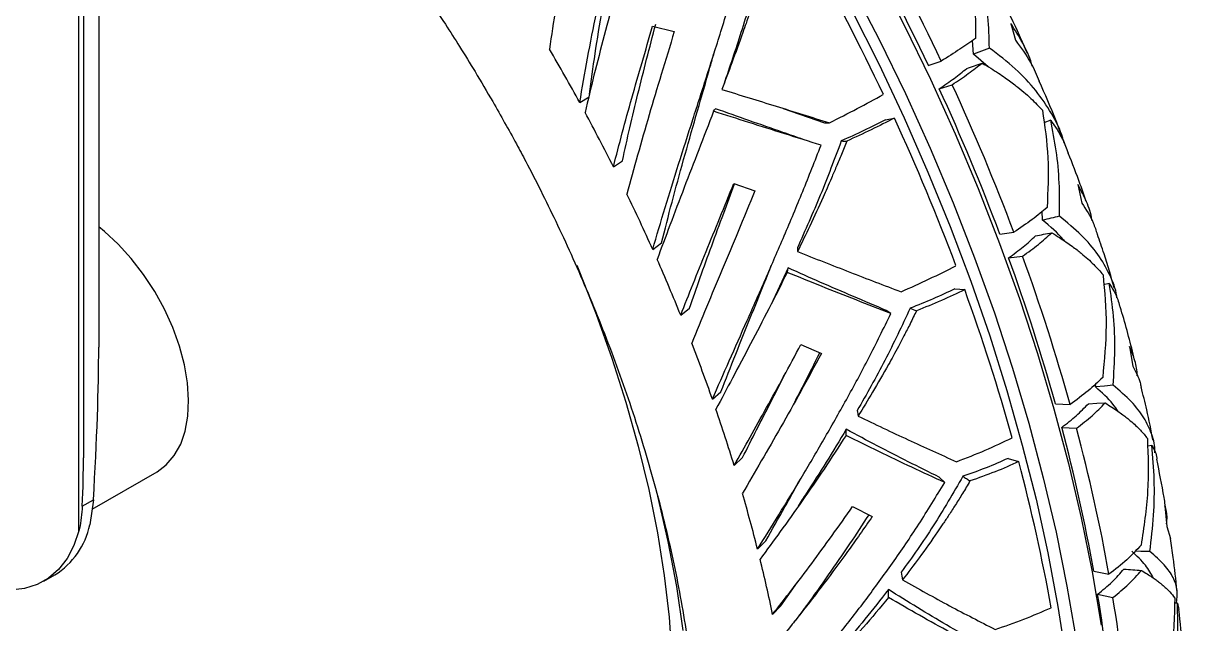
# Model space of a CAD drawing. Header units: millimetres. Extents: x 0 to 597, y 0 to 420.
# Drawn here: x 216.45 to 226.58, y 82.13 to 87.38 of the extents above; entities that cross this region are included whole.
import ezdxf

# ---------------------------------------------------------------- set-up
doc = ezdxf.new("R2010")
doc.units = ezdxf.units.MM

msp = doc.modelspace()

# ---------------------------------------------------------------- linework, layer by layer
at = {"color": 8, "linetype": 'Continuous', "lineweight": 25}
msp.add_line((216.939, 82.941), (216.939, 93.849), dxfattribs=at)
at = {"color": 7, "linetype": 'Continuous', "lineweight": 25}
for p, q in [((217.112, 92.356), (217.112, 84.547)), ((216.978, 91.39), (216.978, 83.58)), ((221.95, 87.349), (222.139, 87.302)), ((225.079, 87.372), (225.119, 87.226)), ((224.753, 87.105), (224.744, 87.224)), ((224.892, 87.158), (224.753, 87.105)), ((224.358, 87.006), (224.471, 87.044)), ((224.882, 86.994), (224.753, 87.105)), ((224.453, 86.803), (224.567, 86.838)), ((221.314, 86.681), (221.395, 86.731)), ((223.091, 86.631), (223.452, 86.506)), ((223.452, 86.506), (223.494, 86.505)), ((223.983, 86.532), (224.061, 86.546)), ((225.427, 86.527), (225.367, 86.505)), ((223.32, 86.341), (223.265, 86.359)), ((221.608, 86.122), (221.687, 86.174)), ((222.659, 85.976), (222.844, 85.912)), ((225.665, 85.965), (225.699, 85.804)), ((225.355, 85.654), (225.353, 85.732)), ((224.983, 85.532), (225.104, 85.549)), ((221.951, 85.4), (222.028, 85.456)), ((225.059, 85.326), (225.181, 85.34)), ((223.134, 85.237), (223.021, 84.994)), ((225.939, 85.102), (225.889, 85.09)), ((223.021, 84.995), (222.999, 84.949)), ((224.589, 85.055), (224.676, 85.048)), ((222.195, 84.825), (222.271, 84.885)), ((224.031, 84.839), (223.99, 84.866)), ((223.245, 84.568), (223.424, 84.491)), ((226.116, 84.552), (226.143, 84.379)), ((225.819, 84.198), (225.82, 84.225)), ((222.472, 84.091), (222.546, 84.156)), ((225.468, 84.05), (225.596, 84.045)), ((225.523, 83.845), (225.652, 83.837)), ((226.311, 83.688), (226.272, 83.682)), ((222.662, 83.513), (222.735, 83.581)), ((225.054, 83.574), (225.147, 83.546)), ((217.053, 83.13), (217.621, 83.458)), ((224.501, 83.364), (224.454, 83.41)), ((216.968, 83.156), (217.065, 83.212)), ((217.065, 83.212), (217.033, 82.995)), ((226.424, 83.16), (226.441, 82.978)), ((223.697, 83.155), (223.868, 83.066)), ((226.441, 82.978), (226.473, 82.874)), ((222.866, 82.782), (222.938, 82.854)), ((216.633, 82.502), (216.727, 82.557)), ((225.803, 82.588), (225.936, 82.562)), ((223.069, 82.287), (223.216, 82.493)), ((225.837, 82.388), (225.971, 82.359)), ((222.998, 82.212), (223.069, 82.287)), ((226.534, 82.311), (226.508, 82.309)), ((226.534, 82.311), (226.545, 82.254))]:
    msp.add_line(p, q, dxfattribs=at)
at = {"color": 7, "linetype": 'Continuous', "lineweight": 25, "flags": 128}
for points in [[(223.907, 87.825), (224.148, 87.358), (224.377, 86.886), (224.592, 86.41), (224.793, 85.931), (224.981, 85.451), (225.153, 84.97), (225.311, 84.489), (225.454, 84.008), (225.581, 83.53), (225.692, 83.055), (225.788, 82.584), (225.867, 82.117)], [(223.688, 87.699), (223.93, 87.232), (224.158, 86.76), (224.373, 86.284), (224.575, 85.805), (224.762, 85.325), (224.935, 84.844), (225.093, 84.362), (225.235, 83.882), (225.362, 83.404), (225.474, 82.929), (225.569, 82.458), (225.648, 81.991)], [(223.69, 87.485), (223.925, 87.019), (224.146, 86.549), (224.355, 86.075), (224.549, 85.599), (224.729, 85.122), (224.894, 84.644), (225.044, 84.167), (225.179, 83.691), (225.299, 83.218), (225.402, 82.748), (225.49, 82.282), (225.561, 81.821)], [(222.483, 86.606), (222.49, 86.617), (222.498, 86.628)], [(217.621, 83.458), (217.702, 83.518), (217.772, 83.599), (217.828, 83.697), (217.867, 83.812), (217.891, 83.942), (217.897, 84.083), (217.887, 84.234), (217.86, 84.392), (217.817, 84.553), (217.759, 84.716), (217.686, 84.876), (217.601, 85.032), (217.503, 85.181), (217.396, 85.319), (217.281, 85.445), (217.161, 85.556), (217.112, 85.596)], [(221.287, 85.261), (221.305, 85.218), (221.457, 84.834), (221.595, 84.449), (221.717, 84.064), (221.824, 83.681), (221.916, 83.301), (221.991, 82.924), (222.05, 82.552), (222.093, 82.187), (222.119, 81.829)], [(223.126, 85.199), (223.13, 85.218), (223.134, 85.237)], [(224.199, 84.885), (224.227, 84.874), (224.255, 84.864)], [(216.939, 82.941), (216.895, 82.812), (216.836, 82.699), (216.761, 82.604), (216.674, 82.528), (216.573, 82.473), (216.462, 82.438), (216.341, 82.424), (216.213, 82.433), (216.078, 82.463), (215.94, 82.514), (215.8, 82.585), (215.659, 82.676), (215.521, 82.784), (215.387, 82.91), (215.258, 83.05), (215.137, 83.202), (215.026, 83.366), (214.926, 83.537), (214.838, 83.715), (214.764, 83.895), (214.704, 84.077), (214.66, 84.256)], [(225.973, 84.213), (225.896, 84.206), (225.819, 84.198)], [(225.756, 84.051), (225.829, 84.055), (225.903, 84.059)], [(223.639, 83.775), (223.64, 83.801), (223.641, 83.828)], [(221.989, 83.26), (221.993, 83.243), (222.083, 82.847), (222.157, 82.456), (222.214, 82.07)], [(226.293, 82.76), (226.214, 82.762), (226.164, 82.763)], [(224.121, 82.579), (224.127, 82.546), (224.133, 82.513)], [(224.011, 82.36), (224.01, 82.394), (224.009, 82.429)]]:
    msp.add_lwpolyline(points, dxfattribs=at)
at = {"color": 7, "linetype": 'Continuous', "lineweight": 25}
for centre, radius, start, end in [((206.265, 78.437), 20.02, 25.3418, 29.3385), ((206.115, 78.351), 20.31, 25.3419, 29.3381), ((205.61, 78.059), 20.31, 25.3419, 29.3381), ((205.671, 78.098), 17.843, 28.7532, 30.4756), ((206.876, 78.7), 19.473, 20.5909, 24.7011), ((207.005, 78.778), 19.205, 20.5917, 24.7002), ((205.749, 78.141), 17.753, 26.712, 28.4401), ((206.37, 78.409), 19.473, 20.5909, 24.7011), ((206.02, 78.275), 17.451, 24.0961, 25.8438), ((206.388, 78.438), 17.049, 22.0011, 23.7769), ((208.411, 79.292), 17.708, 15.5867, 19.9243), ((208.291, 79.218), 17.966, 15.587, 19.9237), ((207.785, 78.926), 17.966, 15.587, 19.9237), ((207.006, 78.681), 16.385, 19.2801, 21.1038), ((207.607, 78.889), 15.749, 17.0753, 18.9478), ((210.334, 79.811), 15.717, 10.1781, 14.8747), ((210.244, 79.745), 15.943, 10.1782, 14.8747), ((209.739, 79.453), 15.943, 10.1782, 14.8747), ((208.479, 79.148), 14.839, 14.1751, 16.1223), ((216.371, 83.132), 0.677, 301.7997, 348.3114), ((209.281, 79.348), 14.013, 11.7917, 13.8153), ((212.582, 80.194), 13.435, 4.184, 9.3981), ((212.526, 80.134), 13.627, 4.1837, 9.3983)]:
    msp.add_arc(centre, radius, start, end, dxfattribs=at)
for major_axis, start_param in [((0.197, 2.627), 4.947452), ((0.099, 1.314), 5.143096)]:
    msp.add_ellipse((216.845, 82.613), major_axis=major_axis, ratio=0.068346, start_param=start_param, end_param=5.544355, dxfattribs=at)
for points, knots in [([(217.112, 90.682), (217.169, 90.639), (217.315, 90.531), (217.547, 90.341), (217.809, 90.117), (218.068, 89.879), (218.324, 89.629), (218.577, 89.368), (218.826, 89.096), (219.069, 88.815), (219.306, 88.526), (219.535, 88.232), (219.752, 87.936), (219.954, 87.647), (220.123, 87.393), (220.269, 87.164), (220.408, 86.939), (220.502, 86.778), (220.553, 86.69)], [0, 0, 0, 0, 0.04561, 0.114877, 0.184231, 0.253649, 0.323098, 0.392531, 0.461888, 0.531076, 0.599941, 0.668207, 0.735287, 0.799666, 0.858205, 0.899688, 0.94565, 1, 1, 1, 1]), ([(221.314, 86.681), (221.335, 86.81), (221.379, 87.068), (221.459, 87.47), (221.546, 87.876), (221.638, 88.286), (221.734, 88.701), (221.797, 88.976), (221.828, 89.116)], [0, 0, 0, 0, 0.166042, 0.333058, 0.499182, 0.663302, 0.828995, 1, 1, 1, 1]), ([(221.398, 86.754), (221.414, 86.871), (221.446, 87.115), (221.51, 87.497), (221.581, 87.89), (221.658, 88.286), (221.724, 88.617), (221.762, 88.814), (221.775, 88.88)], [0, 0, 0, 0, 0.1730871, 0.3583856, 0.5425258, 0.7242124, 0.9074097, 1, 1, 1, 1]), ([(221.322, 88.634), (221.295, 88.504), (221.242, 88.251), (221.168, 87.875), (221.102, 87.507), (221.066, 87.267), (221.049, 87.148)], [0, 0, 0, 0, 0.255314, 0.500297, 0.750159, 1, 1, 1, 1]), ([(224.694, 88.031), (224.719, 87.906), (224.77, 87.655), (224.77, 87.379), (224.77, 87.241)], [0, 0, 0, 0, 0.4995757, 1, 1, 1, 1]), ([(221.721, 87.968), (221.687, 87.85), (221.621, 87.614), (221.526, 87.264), (221.437, 86.923), (221.385, 86.703), (221.36, 86.596)], [0, 0, 0, 0, 0.250641, 0.500171, 0.755311, 1, 1, 1, 1]), ([(224.892, 87.158), (224.889, 87.251), (224.883, 87.433), (224.846, 87.692), (224.804, 87.854), (224.783, 87.934)], [0, 0, 0, 0, 0.3393795, 0.6723324, 1, 1, 1, 1]), ([(221.951, 85.4), (221.986, 85.52), (222.057, 85.762), (222.176, 86.143), (222.3, 86.532), (222.428, 86.928), (222.557, 87.333), (222.64, 87.605), (222.682, 87.744)], [0, 0, 0, 0, 0.166042, 0.333057, 0.499185, 0.663303, 0.828995, 1, 1, 1, 1]), ([(222.906, 87.794), (222.893, 87.754), (222.869, 87.677), (222.832, 87.567), (222.798, 87.467), (222.767, 87.377), (222.716, 87.232), (222.646, 87.039), (222.584, 86.874), (222.555, 86.796)], [0, 0, 0, 0, 0.120104, 0.230139, 0.330175, 0.420241, 0.500405, 0.764726, 1, 1, 1, 1]), ([(222.868, 87.775), (222.82, 87.614), (222.728, 87.302), (222.622, 86.991), (222.571, 86.84)], [0, 0, 0, 0, 0.515121, 1, 1, 1, 1]), ([(225.223, 87.109), (225.2, 87.162), (225.134, 87.321), (225.056, 87.477), (225.004, 87.581)], [0, 0, 0, 0, 0.334347, 1, 1, 1, 1]), ([(221.608, 86.122), (221.633, 86.22), (221.683, 86.415), (221.768, 86.721), (221.857, 87.032), (221.919, 87.243), (221.95, 87.349)], [0, 0, 0, 0, 0.249924, 0.499819, 0.74999, 1, 1, 1, 1]), ([(221.687, 86.174), (221.708, 86.27), (221.749, 86.461), (221.821, 86.757), (221.897, 87.059), (221.95, 87.264), (221.977, 87.366)], [0, 0, 0, 0, 0.250009, 0.499997, 0.750184, 1, 1, 1, 1]), ([(225.266, 86.999), (225.264, 87.007), (225.245, 87.077), (225.186, 87.203), (225.115, 87.316), (225.079, 87.372)], [0, 0, 0, 0, 0.0597, 0.529988, 1, 1, 1, 1]), ([(222.139, 87.302), (222.101, 87.177), (222.026, 86.931), (221.918, 86.571), (221.817, 86.22), (221.756, 85.995), (221.726, 85.882)], [0, 0, 0, 0, 0.255319, 0.500297, 0.750156, 1, 1, 1, 1]), ([(224.77, 87.241), (224.726, 87.211), (224.639, 87.15), (224.527, 87.079), (224.471, 87.044)], [0, 0, 0, 0, 0.498249, 1, 1, 1, 1]), ([(225.119, 87.226), (225.166, 87.162), (225.251, 87.048), (225.304, 86.924), (225.327, 86.869)], [0, 0, 0, 0, 0.5621606, 1, 1, 1, 1]), ([(222.028, 85.456), (222.058, 85.574), (222.117, 85.811), (222.22, 86.181), (222.327, 86.559), (222.419, 86.875), (222.472, 87.064), (222.489, 87.124)], [0, 0, 0, 0, 0.224439, 0.450131, 0.674397, 0.895682, 1, 1, 1, 1]), ([(225.545, 86.327), (225.541, 86.342), (225.518, 86.433), (225.438, 86.587), (225.302, 86.789), (225.124, 86.981), (224.97, 87.099), (224.892, 87.158)], [0, 0, 0, 0, 0.045921, 0.283572, 0.518344, 0.755368, 1, 1, 1, 1]), ([(224.567, 86.838), (224.615, 86.87), (224.712, 86.936), (224.789, 86.997), (224.827, 87.027)], [0, 0, 0, 0, 0.500351, 1, 1, 1, 1]), ([(224.693, 86.979), (224.716, 86.987), (224.76, 87.003), (224.804, 87.019), (224.827, 87.027)], [0, 0, 0, 0, 0.500009, 1, 1, 1, 1]), ([(224.827, 87.027), (224.852, 87.012), (224.902, 86.983), (224.969, 86.94), (225.028, 86.9), (225.078, 86.863), (225.157, 86.804), (225.253, 86.723), (225.322, 86.649), (225.355, 86.615)], [0, 0, 0, 0, 0.120098, 0.230138, 0.330167, 0.420243, 0.500402, 0.764719, 1, 1, 1, 1]), ([(224.453, 86.803), (224.498, 86.833), (224.588, 86.894), (224.658, 86.951), (224.693, 86.979)], [0, 0, 0, 0, 0.499989, 1, 1, 1, 1]), ([(225.522, 86.392), (225.506, 86.436), (225.448, 86.596), (225.377, 86.754), (225.326, 86.868)], [0, 0, 0, 0, 0.273815, 1, 1, 1, 1]), ([(222.555, 86.796), (222.713, 86.748), (223.03, 86.65), (223.339, 86.553), (223.494, 86.505)], [0, 0, 0, 0, 0.4995757, 1, 1, 1, 1]), ([(223.494, 86.505), (223.576, 86.546), (223.739, 86.63), (223.89, 86.711), (223.965, 86.752)], [0, 0, 0, 0, 0.498249, 1, 1, 1, 1]), ([(220.553, 86.69), (220.623, 86.567), (220.721, 86.395), (220.859, 86.135), (220.975, 85.91), (221.107, 85.64), (221.24, 85.354), (221.372, 85.053), (221.5, 84.741), (221.622, 84.422), (221.738, 84.096), (221.845, 83.767), (221.943, 83.436), (222.032, 83.105), (222.11, 82.775), (222.178, 82.447), (222.235, 82.122), (222.275, 81.844), (222.295, 81.676), (222.302, 81.612)], [0, 0, 0, 0, 0.073984, 0.104343, 0.154675, 0.206957, 0.263032, 0.321517, 0.381839, 0.443546, 0.506309, 0.569886, 0.634085, 0.698759, 0.763791, 0.829088, 0.89457, 0.960167, 1, 1, 1, 1]), ([(222.483, 86.606), (222.439, 86.493), (222.352, 86.267), (222.224, 85.935), (222.101, 85.614), (222.026, 85.411), (221.99, 85.312)], [0, 0, 0, 0, 0.250636, 0.500173, 0.755307, 1, 1, 1, 1]), ([(223.421, 86.309), (223.316, 86.342), (223.108, 86.408), (222.793, 86.507), (222.586, 86.573), (222.483, 86.606)], [0, 0, 0, 0, 0.3393795, 0.6723324, 1, 1, 1, 1]), ([(223.266, 86.359), (223.207, 86.38), (223.05, 86.435), (222.792, 86.524), (222.596, 86.594), (222.498, 86.628)], [0, 0, 0, 0, 0.233244, 0.619507, 1, 1, 1, 1]), ([(225.355, 86.615), (225.375, 86.478), (225.415, 86.204), (225.402, 85.912), (225.395, 85.765)], [0, 0, 0, 0, 0.4995706, 1, 1, 1, 1]), ([(223.983, 86.532), (223.921, 86.501), (223.798, 86.438), (223.665, 86.377), (223.598, 86.347)], [0, 0, 0, 0, 0.499989, 1, 1, 1, 1]), ([(224.061, 86.546), (223.995, 86.512), (223.862, 86.445), (223.718, 86.378), (223.646, 86.345)], [0, 0, 0, 0, 0.500382, 1, 1, 1, 1]), ([(225.503, 85.689), (225.504, 85.787), (225.506, 85.981), (225.48, 86.261), (225.444, 86.439), (225.427, 86.527)], [0, 0, 0, 0, 0.339379, 0.672332, 1, 1, 1, 1]), ([(225.427, 86.527), (225.464, 86.473), (225.529, 86.381), (225.565, 86.281), (225.58, 86.24)], [0, 0, 0, 0, 0.587645, 1, 1, 1, 1]), ([(222.472, 84.091), (222.52, 84.202), (222.618, 84.423), (222.775, 84.777), (222.937, 85.142), (223.1, 85.519), (223.264, 85.908), (223.368, 86.174), (223.421, 86.309)], [0, 0, 0, 0, 0.166041, 0.333058, 0.499186, 0.663302, 0.828992, 1, 1, 1, 1]), ([(223.598, 86.347), (223.538, 86.188), (223.419, 85.872), (223.282, 85.565), (223.214, 85.412)], [0, 0, 0, 0, 0.499979, 1, 1, 1, 1]), ([(223.646, 86.345), (223.63, 86.306), (223.6, 86.231), (223.555, 86.123), (223.513, 86.026), (223.475, 85.938), (223.413, 85.797), (223.327, 85.611), (223.251, 85.454), (223.215, 85.38)], [0, 0, 0, 0, 0.120098, 0.230138, 0.330167, 0.420243, 0.500401, 0.764728, 1, 1, 1, 1]), ([(223.598, 86.347), (223.606, 86.346), (223.622, 86.346), (223.638, 86.346), (223.646, 86.345)], [0, 0, 0, 0, 0.500042, 1, 1, 1, 1]), ([(225.734, 85.825), (225.718, 85.872), (225.672, 86.011), (225.617, 86.149), (225.58, 86.24)], [0, 0, 0, 0, 0.3418595, 1, 1, 1, 1]), ([(222.195, 84.825), (222.231, 84.915), (222.302, 85.096), (222.417, 85.381), (222.537, 85.674), (222.618, 85.875), (222.659, 85.976)], [0, 0, 0, 0, 0.249917, 0.499821, 0.749986, 1, 1, 1, 1]), ([(222.271, 84.885), (222.302, 84.974), (222.364, 85.151), (222.465, 85.429), (222.566, 85.703), (222.634, 85.887), (222.666, 85.973)], [0, 0, 0, 0, 0.25748, 0.514971, 0.772639, 1, 1, 1, 1]), ([(222.844, 85.912), (222.795, 85.793), (222.698, 85.558), (222.556, 85.219), (222.419, 84.892), (222.334, 84.684), (222.292, 84.581)], [0, 0, 0, 0, 0.255318, 0.500299, 0.750155, 1, 1, 1, 1]), ([(222.843, 85.912), (222.84, 85.902), (222.834, 85.888), (222.828, 85.873), (222.826, 85.868)], [0, 0, 0, 0, 0.690722, 1, 1, 1, 1]), ([(225.788, 85.649), (225.788, 85.652), (225.78, 85.71), (225.743, 85.816), (225.691, 85.916), (225.665, 85.965)], [0, 0, 0, 0, 0.030492, 0.5154, 1, 1, 1, 1]), ([(225.699, 85.804), (225.736, 85.748), (225.793, 85.659), (225.823, 85.564), (225.833, 85.53)], [0, 0, 0, 0, 0.637916, 1, 1, 1, 1]), ([(225.395, 85.765), (225.354, 85.731), (225.271, 85.661), (225.16, 85.586), (225.104, 85.549)], [0, 0, 0, 0, 0.49825, 1, 1, 1, 1]), ([(225.503, 85.689), (225.478, 85.683), (225.429, 85.672), (225.38, 85.66), (225.355, 85.654)], [0, 0, 0, 0, 0.500011, 1, 1, 1, 1]), ([(225.548, 85.474), (225.545, 85.477), (225.494, 85.54), (225.423, 85.599), (225.355, 85.654)], [0, 0, 0, 0, 0.05854, 1, 1, 1, 1]), ([(226.006, 84.975), (226.005, 84.981), (225.998, 85.052), (225.946, 85.18), (225.845, 85.357), (225.701, 85.527), (225.57, 85.634), (225.503, 85.689)], [0, 0, 0, 0, 0.024193, 0.267254, 0.507373, 0.7498, 1, 1, 1, 1]), ([(225.059, 85.326), (225.103, 85.358), (225.192, 85.422), (225.26, 85.486), (225.295, 85.517)], [0, 0, 0, 0, 0.499992, 1, 1, 1, 1]), ([(225.181, 85.34), (225.229, 85.374), (225.325, 85.443), (225.399, 85.511), (225.436, 85.545)], [0, 0, 0, 0, 0.500357, 1, 1, 1, 1]), ([(225.295, 85.517), (225.318, 85.522), (225.365, 85.531), (225.412, 85.541), (225.436, 85.545)], [0, 0, 0, 0, 0.499993, 1, 1, 1, 1]), ([(225.436, 85.545), (225.459, 85.531), (225.503, 85.504), (225.562, 85.465), (225.612, 85.429), (225.656, 85.396), (225.722, 85.343), (225.803, 85.271), (225.858, 85.208), (225.884, 85.178)], [0, 0, 0, 0, 0.120104, 0.23014, 0.33017, 0.420251, 0.500406, 0.764717, 1, 1, 1, 1]), ([(225.984, 85.058), (225.955, 85.159), (225.909, 85.317), (225.855, 85.474), (225.835, 85.531)], [0, 0, 0, 0, 0.641138, 1, 1, 1, 1]), ([(223.214, 85.412), (223.214, 85.406), (223.215, 85.396), (223.215, 85.385), (223.215, 85.38)], [0, 0, 0, 0, 0.500042, 1, 1, 1, 1]), ([(223.215, 85.38), (223.369, 85.32), (223.675, 85.199), (223.972, 85.086), (224.12, 85.029)], [0, 0, 0, 0, 0.4995706, 1, 1, 1, 1]), ([(223.126, 85.199), (223.072, 85.092), (222.965, 84.879), (222.804, 84.571), (222.648, 84.277), (222.55, 84.093), (222.503, 84.003)], [0, 0, 0, 0, 0.250636, 0.500172, 0.755312, 1, 1, 1, 1]), ([(222.546, 84.156), (222.589, 84.264), (222.674, 84.482), (222.814, 84.829), (222.919, 85.088), (222.977, 85.234), (222.986, 85.258)], [0, 0, 0, 0, 0.313025, 0.627815, 0.940618, 1, 1, 1, 1]), ([(224.031, 84.839), (223.931, 84.879), (223.731, 84.956), (223.428, 85.076), (223.226, 85.158), (223.126, 85.199)], [0, 0, 0, 0, 0.339379, 0.672332, 1, 1, 1, 1]), ([(223.99, 84.866), (223.895, 84.907), (223.706, 84.987), (223.419, 85.11), (223.229, 85.195), (223.134, 85.237)], [0, 0, 0, 0, 0.3390156, 0.6719939, 1, 1, 1, 1]), ([(224.12, 85.029), (224.203, 85.066), (224.37, 85.141), (224.523, 85.218), (224.599, 85.257)], [0, 0, 0, 0, 0.49825, 1, 1, 1, 1]), ([(225.884, 85.178), (225.898, 85.031), (225.925, 84.738), (225.895, 84.433), (225.881, 84.281)], [0, 0, 0, 0, 0.499574, 1, 1, 1, 1]), ([(225.973, 84.213), (225.979, 84.316), (225.992, 84.519), (225.98, 84.816), (225.953, 85.008), (225.939, 85.102)], [0, 0, 0, 0, 0.339382, 0.67233, 1, 1, 1, 1]), ([(225.939, 85.102), (225.968, 85.056), (226.007, 84.992), (226.024, 84.923), (226.028, 84.903)], [0, 0, 0, 0, 0.711627, 1, 1, 1, 1]), ([(224.589, 85.055), (224.527, 85.026), (224.403, 84.966), (224.267, 84.912), (224.199, 84.885)], [0, 0, 0, 0, 0.499992, 1, 1, 1, 1]), ([(224.676, 85.048), (224.609, 85.016), (224.475, 84.952), (224.328, 84.893), (224.255, 84.864)], [0, 0, 0, 0, 0.5003879, 1, 1, 1, 1]), ([(224.199, 84.885), (224.127, 84.732), (223.983, 84.425), (223.819, 84.136), (223.737, 83.991)], [0, 0, 0, 0, 0.499989, 1, 1, 1, 1]), ([(226.16, 84.433), (226.158, 84.442), (226.123, 84.588), (226.08, 84.745), (226.035, 84.894), (226.032, 84.905)], [0, 0, 0, 0, 0.053929, 0.932474, 1, 1, 1, 1]), ([(222.866, 82.782), (222.928, 82.881), (223.051, 83.078), (223.246, 83.399), (223.444, 83.735), (223.643, 84.086), (223.842, 84.453), (223.967, 84.709), (224.031, 84.839)], [0, 0, 0, 0, 0.1660409, 0.3330555, 0.4991825, 0.6632997, 0.8289933, 1, 1, 1, 1]), ([(224.255, 84.864), (224.236, 84.826), (224.201, 84.752), (224.147, 84.648), (224.098, 84.555), (224.053, 84.471), (223.979, 84.336), (223.877, 84.16), (223.787, 84.012), (223.745, 83.943)], [0, 0, 0, 0, 0.120104, 0.23014, 0.33017, 0.42025, 0.500406, 0.764726, 1, 1, 1, 1]), ([(222.662, 83.513), (222.708, 83.594), (222.799, 83.757), (222.945, 84.017), (223.094, 84.286), (223.195, 84.474), (223.245, 84.568)], [0, 0, 0, 0, 0.24992, 0.49981, 0.749986, 1, 1, 1, 1]), ([(223.424, 84.491), (223.364, 84.379), (223.245, 84.159), (223.069, 83.846), (222.897, 83.548), (222.789, 83.362), (222.734, 83.269)], [0, 0, 0, 0, 0.2553229, 0.5002993, 0.7501552, 1, 1, 1, 1]), ([(223.409, 84.498), (223.36, 84.401), (223.287, 84.253), (223.214, 84.114), (223.189, 84.066)], [0, 0, 0, 0, 0.656985, 1, 1, 1, 1]), ([(226.181, 84.294), (226.181, 84.295), (226.184, 84.341), (226.166, 84.427), (226.133, 84.511), (226.116, 84.552)], [0, 0, 0, 0, 0.011778, 0.50604, 1, 1, 1, 1]), ([(226.143, 84.379), (226.169, 84.332), (226.203, 84.273), (226.214, 84.21), (226.216, 84.197)], [0, 0, 0, 0, 0.794804, 1, 1, 1, 1]), ([(222.735, 83.581), (222.776, 83.661), (222.857, 83.822), (222.985, 84.071), (223.072, 84.242), (223.114, 84.326)], [0, 0, 0, 0, 0.340283, 0.680552, 1, 1, 1, 1]), ([(225.881, 84.281), (225.84, 84.242), (225.76, 84.164), (225.651, 84.085), (225.596, 84.045)], [0, 0, 0, 0, 0.498249, 1, 1, 1, 1]), ([(226.017, 83.984), (226.002, 84.006), (225.953, 84.078), (225.874, 84.149), (225.819, 84.198)], [0, 0, 0, 0, 0.29912, 1, 1, 1, 1]), ([(226.336, 83.624), (226.336, 83.626), (226.341, 83.681), (226.314, 83.783), (226.248, 83.929), (226.138, 84.072), (226.028, 84.166), (225.973, 84.213)], [0, 0, 0, 0, 0.011802, 0.257952, 0.501125, 0.746621, 1, 1, 1, 1]), ([(226.321, 83.73), (226.304, 83.82), (226.273, 83.975), (226.234, 84.131), (226.217, 84.198)], [0, 0, 0, 0, 0.576189, 1, 1, 1, 1]), ([(223.737, 83.991), (223.739, 83.983), (223.741, 83.967), (223.744, 83.951), (223.745, 83.943)], [0, 0, 0, 0, 0.500007, 1, 1, 1, 1]), ([(225.523, 83.845), (225.567, 83.879), (225.655, 83.946), (225.722, 84.016), (225.756, 84.051)], [0, 0, 0, 0, 0.499994, 1, 1, 1, 1]), ([(225.652, 83.837), (225.7, 83.874), (225.795, 83.946), (225.867, 84.021), (225.903, 84.059)], [0, 0, 0, 0, 0.5003561, 1, 1, 1, 1]), ([(225.903, 84.059), (225.923, 84.046), (225.961, 84.022), (226.012, 83.988), (226.055, 83.957), (226.091, 83.929), (226.146, 83.884), (226.211, 83.825), (226.252, 83.773), (226.272, 83.748)], [0, 0, 0, 0, 0.120106, 0.23014, 0.330169, 0.420246, 0.500403, 0.764724, 1, 1, 1, 1]), ([(223.745, 83.943), (223.891, 83.873), (224.185, 83.733), (224.465, 83.608), (224.605, 83.545)], [0, 0, 0, 0, 0.499574, 1, 1, 1, 1]), ([(223.639, 83.775), (223.575, 83.676), (223.447, 83.479), (223.254, 83.199), (223.066, 82.935), (222.946, 82.773), (222.888, 82.694)], [0, 0, 0, 0, 0.250635, 0.500164, 0.755306, 1, 1, 1, 1]), ([(223.641, 83.828), (223.583, 83.731), (223.467, 83.54), (223.325, 83.318), (223.245, 83.196), (223.221, 83.159)], [0, 0, 0, 0, 0.413186, 0.824886, 1, 1, 1, 1]), ([(224.501, 83.364), (224.406, 83.408), (224.217, 83.494), (223.927, 83.631), (223.735, 83.727), (223.639, 83.775)], [0, 0, 0, 0, 0.339382, 0.67233, 1, 1, 1, 1]), ([(224.454, 83.41), (224.364, 83.454), (224.186, 83.543), (223.913, 83.682), (223.732, 83.779), (223.641, 83.828)], [0, 0, 0, 0, 0.339014, 0.671992, 1, 1, 1, 1]), ([(224.605, 83.545), (224.69, 83.578), (224.859, 83.644), (225.013, 83.717), (225.091, 83.754)], [0, 0, 0, 0, 0.498249, 1, 1, 1, 1]), ([(226.272, 83.748), (226.277, 83.594), (226.288, 83.286), (226.24, 82.973), (226.216, 82.817)], [0, 0, 0, 0, 0.4995731, 1, 1, 1, 1]), ([(226.293, 82.76), (226.305, 82.866), (226.33, 83.075), (226.336, 83.386), (226.319, 83.588), (226.311, 83.688)], [0, 0, 0, 0, 0.3393796, 0.672332, 1, 1, 1, 1]), ([(226.311, 83.688), (226.331, 83.651), (226.352, 83.612), (226.355, 83.571), (226.355, 83.568)], [0, 0, 0, 0, 0.928618, 1, 1, 1, 1]), ([(225.054, 83.574), (224.991, 83.546), (224.866, 83.49), (224.729, 83.442), (224.66, 83.418)], [0, 0, 0, 0, 0.499994, 1, 1, 1, 1]), ([(226.437, 83.105), (226.431, 83.147), (226.408, 83.3), (226.376, 83.456), (226.353, 83.568)], [0, 0, 0, 0, 0.276678, 1, 1, 1, 1]), ([(225.147, 83.546), (225.08, 83.515), (224.944, 83.455), (224.796, 83.403), (224.722, 83.377)], [0, 0, 0, 0, 0.5003871, 1, 1, 1, 1]), ([(222.938, 82.854), (222.993, 82.951), (223.089, 83.12), (223.191, 83.304), (223.235, 83.382)], [0, 0, 0, 0, 0.574825, 1, 1, 1, 1]), ([(223.139, 81.512), (223.209, 81.592), (223.352, 81.758), (223.579, 82.036), (223.813, 82.338), (224.046, 82.658), (224.279, 82.999), (224.426, 83.241), (224.501, 83.364)], [0, 0, 0, 0, 0.1580015, 0.3266268, 0.494357, 0.6600586, 0.8273437, 1, 1, 1, 1]), ([(224.66, 83.418), (224.575, 83.272), (224.406, 82.979), (224.216, 82.712), (224.121, 82.579)], [0, 0, 0, 0, 0.4999867, 1, 1, 1, 1]), ([(224.722, 83.377), (224.701, 83.34), (224.659, 83.27), (224.597, 83.172), (224.54, 83.083), (224.488, 83.004), (224.402, 82.878), (224.285, 82.713), (224.181, 82.577), (224.133, 82.513)], [0, 0, 0, 0, 0.120106, 0.23014, 0.330169, 0.420246, 0.500403, 0.764733, 1, 1, 1, 1]), ([(224.66, 83.418), (224.67, 83.411), (224.691, 83.398), (224.712, 83.384), (224.722, 83.377)], [0, 0, 0, 0, 0.500006, 1, 1, 1, 1]), ([(226.439, 83.002), (226.441, 83.023), (226.448, 83.076), (226.434, 83.128), (226.424, 83.16)], [0, 0, 0, 0, 0.382649, 1, 1, 1, 1]), ([(216.968, 83.156), (216.963, 83.089), (216.958, 83.016), (216.941, 82.947), (216.939, 82.941)], [0, 0, 0, 0, 0.898679, 1, 1, 1, 1]), ([(222.998, 82.212), (223.053, 82.283), (223.165, 82.424), (223.339, 82.655), (223.517, 82.898), (223.637, 83.069), (223.697, 83.155)], [0, 0, 0, 0, 0.249914, 0.499819, 0.749988, 1, 1, 1, 1]), ([(223.868, 83.066), (223.796, 82.963), (223.656, 82.761), (223.447, 82.48), (223.242, 82.215), (223.111, 82.053), (223.046, 81.972)], [0, 0, 0, 0, 0.2553164, 0.5002954, 0.7501591, 1, 1, 1, 1]), ([(223.837, 83.082), (223.782, 82.996), (223.663, 82.814), (223.482, 82.553), (223.348, 82.364), (223.281, 82.272), (223.273, 82.262)], [0, 0, 0, 0, 0.291332, 0.620183, 0.9558, 1, 1, 1, 1]), ([(226.53, 82.419), (226.52, 82.515), (226.505, 82.666), (226.48, 82.819), (226.472, 82.874)], [0, 0, 0, 0, 0.641659, 1, 1, 1, 1]), ([(226.216, 82.817), (226.177, 82.774), (226.098, 82.687), (225.99, 82.604), (225.936, 82.562)], [0, 0, 0, 0, 0.498251, 1, 1, 1, 1]), ([(226.325, 82.528), (226.304, 82.565), (226.262, 82.643), (226.178, 82.723), (226.135, 82.764)], [0, 0, 0, 0, 0.480484, 1, 1, 1, 1]), ([(226.525, 82.31), (226.53, 82.348), (226.54, 82.422), (226.502, 82.533), (226.427, 82.645), (226.338, 82.721), (226.293, 82.76)], [0, 0, 0, 0, 0.248834, 0.494988, 0.743512, 1, 1, 1, 1]), ([(225.837, 82.388), (225.881, 82.423), (225.968, 82.494), (226.034, 82.57), (226.067, 82.608)], [0, 0, 0, 0, 0.49999, 1, 1, 1, 1]), ([(225.971, 82.359), (226.018, 82.397), (226.112, 82.473), (226.184, 82.555), (226.219, 82.596)], [0, 0, 0, 0, 0.500355, 1, 1, 1, 1]), ([(226.067, 82.608), (226.093, 82.606), (226.143, 82.602), (226.194, 82.598), (226.219, 82.596)], [0, 0, 0, 0, 0.499992, 1, 1, 1, 1]), ([(226.219, 82.596), (226.236, 82.586), (226.269, 82.566), (226.311, 82.538), (226.346, 82.513), (226.375, 82.491), (226.419, 82.456), (226.469, 82.411), (226.497, 82.372), (226.511, 82.354)], [0, 0, 0, 0, 0.120096, 0.230134, 0.330173, 0.420249, 0.500398, 0.764719, 1, 1, 1, 1]), ([(224.133, 82.513), (224.271, 82.436), (224.548, 82.281), (224.81, 82.148), (224.941, 82.081)], [0, 0, 0, 0, 0.4995731, 1, 1, 1, 1]), ([(224.011, 82.36), (223.937, 82.271), (223.789, 82.093), (223.566, 81.846), (223.347, 81.616), (223.207, 81.479), (223.139, 81.412)], [0, 0, 0, 0, 0.25064, 0.500169, 0.755314, 1, 1, 1, 1]), ([(224.009, 82.429), (223.941, 82.341), (223.805, 82.167), (223.6, 81.923), (223.399, 81.696), (223.272, 81.559), (223.209, 81.492)], [0, 0, 0, 0, 0.25045, 0.500004, 0.755258, 1, 1, 1, 1]), ([(224.769, 81.976), (224.686, 82.023), (224.52, 82.117), (224.265, 82.269), (224.094, 82.376), (224.009, 82.429)], [0, 0, 0, 0, 0.3390178, 0.6719937, 1, 1, 1, 1]), ([(224.821, 81.911), (224.732, 81.958), (224.555, 82.051), (224.283, 82.201), (224.101, 82.307), (224.011, 82.36)], [0, 0, 0, 0, 0.3393796, 0.672332, 1, 1, 1, 1]), ([(226.511, 82.354), (226.506, 82.195), (226.497, 81.876), (226.429, 81.56), (226.395, 81.402)], [0, 0, 0, 0, 0.499578, 1, 1, 1, 1]), ([(223.274, 82.263), (223.256, 82.239), (223.226, 82.197), (223.193, 82.156), (223.18, 82.139)], [0, 0, 0, 0, 0.5882182, 1, 1, 1, 1]), ([(224.941, 82.081), (225.026, 82.109), (225.198, 82.167), (225.353, 82.236), (225.431, 82.27)], [0, 0, 0, 0, 0.498251, 1, 1, 1, 1]), ([(226.457, 81.358), (226.476, 81.466), (226.515, 81.678), (226.54, 81.997), (226.536, 82.207), (226.534, 82.311)], [0, 0, 0, 0, 0.3393787, 0.672332, 1, 1, 1, 1]), ([(226.581, 81.833), (226.58, 81.86), (226.574, 81.999), (226.559, 82.141), (226.546, 82.254)], [0, 0, 0, 0, 0.197899, 1, 1, 1, 1])]:
    msp.add_open_spline(points, degree=3, knots=knots, dxfattribs=at)

doc.saveas('drawing.dxf')
